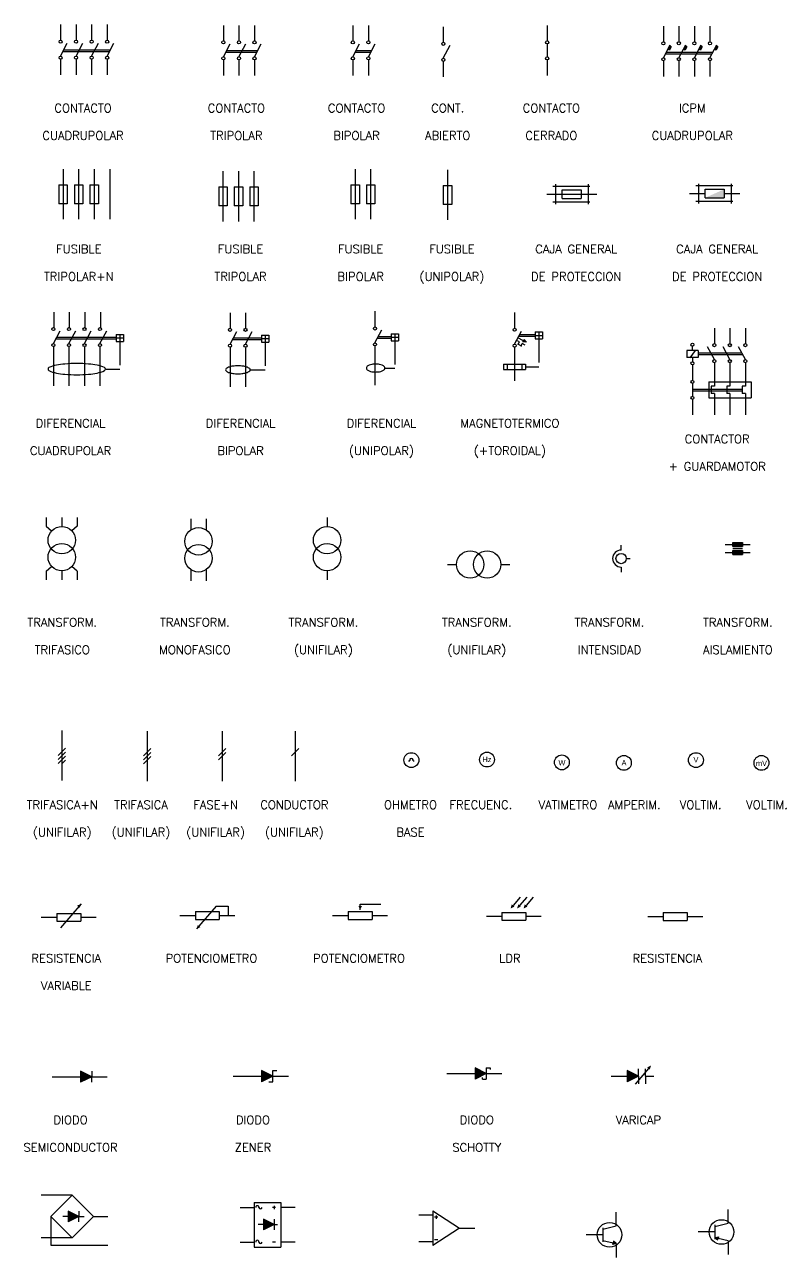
# Model space of a CAD drawing. Header units: millimetres. Extents: x 145 to 60311, y -8355 to 8851.
# Drawn here: x 298.21 to 306.3, y 403.98 to 417.08 of the extents above; entities that cross this region are included whole.
import ezdxf
from ezdxf.enums import TextEntityAlignment as Align

# ---------------------------------------------------------------- set-up
doc = ezdxf.new("R2010")
doc.units = ezdxf.units.MM
doc.linetypes.add('DASHDOT', pattern=[1, 0.5, -0.25, 0, -0.25])
doc.linetypes.add('HIDDEN', pattern=[0.375, 0.25, -0.125])
doc.styles.add('ROMANS', font='romans', dxfattribs={"height": 1.2})

msp = doc.modelspace()

# ---------------------------------------------------------------- linework, layer by layer
for p, q in [((298.588, 417.08), (298.588, 416.915)), ((298.753, 417.08), (298.753, 416.915)), ((298.918, 417.08), (298.918, 416.915)), ((299.083, 417.08), (299.083, 416.915)), ((300.319, 417.072), (300.319, 416.907)), ((300.484, 417.072), (300.484, 416.907)), ((300.649, 417.072), (300.649, 416.907)), ((301.695, 417.072), (301.695, 416.907)), ((301.86, 417.072), (301.86, 416.907)), ((302.656, 417.058), (302.656, 416.893)), ((303.76, 417.072), (303.76, 416.907)), ((304.995, 417.063), (304.995, 416.898)), ((305.16, 417.063), (305.16, 416.898)), ((305.325, 417.063), (305.325, 416.898)), ((305.49, 417.063), (305.49, 416.898)), ((305.079, 416.845), (305.06, 416.81)), ((305.079, 416.845), (305.062, 416.854)), ((305.244, 416.845), (305.225, 416.81)), ((305.244, 416.845), (305.227, 416.854)), ((305.409, 416.845), (305.39, 416.81)), ((305.409, 416.845), (305.392, 416.854)), ((305.574, 416.845), (305.555, 416.81)), ((305.574, 416.845), (305.557, 416.854)), ((298.588, 416.712), (298.588, 416.547)), ((298.753, 416.712), (298.753, 416.547)), ((298.918, 416.712), (298.918, 416.547)), ((299.083, 416.712), (299.083, 416.547)), ((305.06, 416.81), (305.043, 416.819)), ((305.057, 416.817), (305.046, 416.823)), ((305.225, 416.81), (305.208, 416.819)), ((305.222, 416.817), (305.211, 416.823)), ((305.39, 416.81), (305.373, 416.819)), ((305.387, 416.817), (305.376, 416.823)), ((305.555, 416.81), (305.538, 416.819)), ((305.552, 416.817), (305.541, 416.823)), ((300.319, 416.704), (300.319, 416.539)), ((300.484, 416.704), (300.484, 416.539)), ((300.649, 416.704), (300.649, 416.539)), ((301.695, 416.704), (301.695, 416.539)), ((301.86, 416.704), (301.86, 416.539)), ((302.656, 416.69), (302.656, 416.525)), ((303.76, 416.704), (303.76, 416.539)), ((304.995, 416.695), (304.995, 416.53)), ((305.16, 416.695), (305.16, 416.53)), ((305.325, 416.695), (305.325, 416.53)), ((305.49, 416.695), (305.49, 416.53)), ((298.615, 415.543), (298.615, 415.01)), ((298.78, 415.543), (298.78, 415.01)), ((298.945, 415.543), (298.945, 415.01)), ((299.11, 415.543), (299.11, 415.01)), ((301.719, 415.543), (301.719, 415.01)), ((301.884, 415.543), (301.884, 415.01)), ((302.701, 415.536), (302.701, 415.003)), ((300.314, 415.521), (300.314, 414.988)), ((300.479, 415.521), (300.479, 414.988)), ((300.644, 415.521), (300.644, 414.988)), ((303.755, 415.278), (303.92, 415.278)), ((303.92, 415.278), (304.123, 415.278)), ((304.123, 415.278), (304.288, 415.278)), ((305.274, 415.284), (305.439, 415.284)), ((305.642, 415.284), (305.807, 415.284)), ((298.516, 414.024), (298.516, 413.859)), ((298.681, 414.024), (298.681, 413.859)), ((298.846, 414.024), (298.846, 413.859)), ((299.011, 414.024), (299.011, 413.859)), ((300.389, 414.017), (300.389, 413.852)), ((300.554, 414.017), (300.554, 413.852)), ((301.93, 414.032), (301.93, 413.867)), ((303.414, 414.018), (303.414, 413.853)), ((305.537, 413.854), (305.537, 413.689)), ((305.702, 413.854), (305.702, 413.689)), ((305.867, 413.854), (305.867, 413.689)), ((298.512, 413.656), (298.512, 413.239)), ((298.677, 413.656), (298.677, 413.239)), ((298.842, 413.656), (298.842, 413.239)), ((299.007, 413.656), (299.007, 413.239)), ((300.389, 413.649), (300.389, 413.231)), ((300.554, 413.649), (300.554, 413.231)), ((301.93, 413.664), (301.93, 413.246)), ((303.414, 413.65), (303.414, 413.292)), ((305.304, 413.617), (305.304, 413.66)), ((305.304, 413.54), (305.304, 413.496)), ((305.304, 413.463), (305.304, 413.298)), ((305.537, 413.486), (305.537, 413.237)), ((305.702, 413.486), (305.702, 413.237)), ((305.867, 413.486), (305.867, 413.237)), ((305.537, 413.237), (305.504, 413.237)), ((305.504, 413.237), (305.504, 413.157)), ((305.669, 413.237), (305.669, 413.157)), ((305.702, 413.237), (305.669, 413.237)), ((305.867, 413.237), (305.834, 413.237)), ((305.834, 413.237), (305.834, 413.157)), ((305.304, 413.095), (305.304, 412.93)), ((305.537, 413.157), (305.504, 413.157)), ((305.537, 413.157), (305.537, 412.93)), ((305.702, 413.157), (305.669, 413.157)), ((305.702, 413.157), (305.702, 412.93)), ((305.867, 413.157), (305.834, 413.157)), ((305.867, 413.157), (305.867, 412.93)), ((298.436, 411.839), (298.436, 411.749)), ((298.436, 411.749), (298.493, 411.697)), ((298.601, 411.839), (298.601, 411.745)), ((298.766, 411.749), (298.709, 411.697)), ((298.766, 411.839), (298.766, 411.749)), ((299.972, 411.827), (299.972, 411.707)), ((300.137, 411.827), (300.137, 411.707)), ((301.421, 411.839), (301.421, 411.745)), ((304.546, 411.494), (304.546, 411.548)), ((305.652, 411.552), (305.735, 411.552)), ((305.652, 411.469), (305.735, 411.469)), ((305.735, 411.574), (305.836, 411.574)), ((305.735, 411.532), (305.735, 411.574)), ((305.735, 411.532), (305.836, 411.532)), ((305.735, 411.447), (305.735, 411.489)), ((305.735, 411.489), (305.836, 411.489)), ((305.836, 411.574), (305.836, 411.532)), ((305.836, 411.552), (305.919, 411.552)), ((305.836, 411.489), (305.836, 411.447)), ((305.836, 411.469), (305.919, 411.469)), ((302.702, 411.341), (302.796, 411.341)), ((303.268, 411.341), (303.362, 411.341)), ((304.601, 411.404), (304.642, 411.404)), ((305.735, 411.447), (305.836, 411.447)), ((298.436, 411.269), (298.493, 411.321)), ((298.436, 411.269), (298.436, 411.179)), ((298.601, 411.273), (298.601, 411.179)), ((298.766, 411.269), (298.709, 411.321)), ((298.766, 411.269), (298.766, 411.179)), ((299.972, 411.286), (299.972, 411.167)), ((300.137, 411.286), (300.137, 411.167)), ((301.421, 411.273), (301.421, 411.179)), ((304.546, 411.314), (304.546, 411.26)), ((298.603, 409.576), (298.603, 409.043)), ((299.51, 409.57), (299.51, 409.037)), ((300.305, 409.57), (300.305, 409.037)), ((301.082, 409.57), (301.082, 409.037)), ((298.382, 407.59), (298.547, 407.59)), ((298.802, 407.59), (298.967, 407.59)), ((299.857, 407.609), (300.022, 407.609)), ((300.275, 407.609), (300.441, 407.609)), ((301.479, 407.609), (301.644, 407.609)), ((301.899, 407.609), (302.064, 407.609)), ((303.114, 407.601), (303.279, 407.601)), ((303.533, 407.601), (303.698, 407.601)), ((304.829, 407.6), (304.994, 407.6)), ((305.248, 407.6), (305.413, 407.6)), ((300.843, 405.903), (300.724, 405.963)), ((300.724, 405.963), (300.724, 405.843)), ((303.113, 405.93), (302.995, 405.99)), ((302.995, 405.99), (302.995, 405.87)), ((298.5, 405.896), (298.8, 405.896)), ((298.8, 405.956), (298.8, 405.836)), ((298.919, 405.896), (298.8, 405.956)), ((298.919, 405.896), (298.8, 405.836)), ((298.919, 405.896), (299.084, 405.896)), ((300.424, 405.903), (300.724, 405.903)), ((300.843, 405.903), (300.724, 405.843)), ((300.843, 405.903), (301.009, 405.903)), ((302.695, 405.93), (302.995, 405.93)), ((303.113, 405.93), (302.995, 405.87)), ((303.113, 405.93), (303.279, 405.93)), ((304.44, 405.9), (304.611, 405.9)), ((304.729, 405.9), (304.611, 405.96)), ((304.611, 405.96), (304.611, 405.84)), ((304.729, 405.9), (304.611, 405.84)), ((304.804, 405.9), (304.895, 405.9)), ((298.712, 404.637), (298.383, 404.637)), ((298.483, 404.41), (298.483, 404.104)), ((298.668, 404.466), (298.668, 404.352)), ((298.781, 404.409), (298.668, 404.466)), ((298.781, 404.409), (298.668, 404.352)), ((298.938, 404.409), (299.089, 404.409)), ((300.496, 404.506), (300.645, 404.506)), ((301.08, 404.506), (300.93, 404.506)), ((302.395, 404.426), (302.544, 404.426)), ((304.495, 404.309), (304.495, 404.455)), ((305.685, 404.34), (305.685, 404.485)), ((300.858, 404.325), (300.745, 404.382)), ((300.745, 404.382), (300.745, 404.268)), ((300.858, 404.325), (300.745, 404.268)), ((302.829, 404.285), (302.991, 404.285)), ((304.352, 404.275), (304.495, 404.309)), ((304.352, 404.29), (304.352, 404.14)), ((305.543, 404.305), (305.685, 404.34)), ((305.543, 404.32), (305.543, 404.17)), ((298.712, 404.182), (298.383, 404.182)), ((300.496, 404.138), (300.645, 404.138)), ((301.08, 404.138), (300.93, 404.138)), ((302.395, 404.144), (302.544, 404.144)), ((304.352, 404.215), (304.173, 404.215)), ((304.352, 404.155), (304.461, 404.129)), ((304.457, 404.113), (304.461, 404.129)), ((304.465, 404.146), (304.461, 404.129)), ((304.495, 404.121), (304.465, 404.146)), ((305.543, 404.245), (305.364, 404.245)), ((305.543, 404.185), (305.581, 404.194)), ((305.543, 404.185), (305.573, 404.161)), ((305.573, 404.161), (305.577, 404.177)), ((305.581, 404.194), (305.577, 404.177)), ((305.685, 404.151), (305.577, 404.177)), ((305.685, 404.151), (305.685, 404.006)), ((298.483, 404.104), (299.089, 404.104)), ((304.495, 404.121), (304.457, 404.113)), ((304.495, 404.121), (304.495, 403.975))]:
    msp.add_line(p, q)
at = {"color": 5}
for p, q in [((298.588, 416.745), (298.66, 416.882)), ((298.753, 416.745), (298.825, 416.882)), ((298.918, 416.745), (298.99, 416.882)), ((299.083, 416.745), (299.155, 416.882)), ((300.319, 416.737), (300.391, 416.874)), ((300.484, 416.737), (300.556, 416.874)), ((300.649, 416.737), (300.721, 416.874)), ((301.695, 416.737), (301.767, 416.874)), ((301.86, 416.737), (301.932, 416.874)), ((302.656, 416.723), (302.728, 416.86)), ((303.76, 416.874), (303.76, 416.737)), ((304.995, 416.728), (305.068, 416.865)), ((305.16, 416.728), (305.233, 416.865)), ((305.325, 416.728), (305.398, 416.865)), ((305.49, 416.728), (305.563, 416.865)), ((298.512, 413.689), (298.585, 413.826)), ((298.677, 413.689), (298.75, 413.826)), ((298.842, 413.689), (298.915, 413.826)), ((299.007, 413.689), (299.08, 413.826)), ((301.93, 413.697), (302.003, 413.834)), ((300.389, 413.682), (300.461, 413.819)), ((300.554, 413.682), (300.626, 413.819)), ((303.414, 413.683), (303.486, 413.82)), ((305.537, 413.519), (305.465, 413.656)), ((305.702, 413.519), (305.63, 413.656)), ((305.867, 413.519), (305.795, 413.656)), ((305.304, 413.265), (305.304, 413.128)), ((305.735, 411.51), (305.836, 411.51)), ((298.547, 407.632), (298.547, 407.548)), ((298.547, 407.632), (298.802, 407.632)), ((298.547, 407.548), (298.802, 407.548)), ((298.802, 407.632), (298.802, 407.548)), ((300.022, 407.651), (300.022, 407.567)), ((300.022, 407.651), (300.275, 407.651)), ((300.022, 407.567), (300.275, 407.567)), ((300.275, 407.651), (300.275, 407.567)), ((301.644, 407.651), (301.644, 407.567)), ((301.644, 407.651), (301.899, 407.651)), ((301.644, 407.567), (301.899, 407.567)), ((301.899, 407.651), (301.899, 407.567)), ((303.279, 407.643), (303.279, 407.559)), ((303.279, 407.643), (303.533, 407.643)), ((303.279, 407.559), (303.533, 407.559)), ((303.533, 407.643), (303.533, 407.559)), ((304.994, 407.642), (304.994, 407.558)), ((304.994, 407.642), (305.248, 407.642)), ((304.994, 407.558), (305.248, 407.558)), ((305.248, 407.642), (305.248, 407.558)), ((300.645, 404.559), (300.93, 404.559)), ((300.645, 404.559), (300.645, 404.085)), ((300.93, 404.559), (300.93, 404.085)), ((302.544, 404.469), (302.829, 404.285)), ((302.544, 404.469), (302.544, 404.101)), ((302.829, 404.285), (302.544, 404.101)), ((300.645, 404.085), (300.93, 404.085))]:
    msp.add_line(p, q, dxfattribs=at)
at = {"color": 1}
for p, q in [((298.614, 416.795), (299.109, 416.795)), ((298.624, 416.813), (299.119, 416.813)), ((300.345, 416.788), (300.675, 416.788)), ((300.355, 416.806), (300.685, 416.806)), ((301.722, 416.788), (301.887, 416.788)), ((301.731, 416.806), (301.896, 416.806)), ((305.017, 416.769), (305.512, 416.769)), ((305.026, 416.787), (305.521, 416.787)), ((298.57, 415.378), (298.57, 415.175)), ((298.57, 415.378), (298.66, 415.378)), ((298.66, 415.378), (298.66, 415.175)), ((298.735, 415.378), (298.825, 415.378)), ((298.735, 415.378), (298.735, 415.175)), ((298.825, 415.378), (298.825, 415.175)), ((298.9, 415.378), (298.99, 415.378)), ((298.9, 415.378), (298.9, 415.175)), ((298.99, 415.378), (298.99, 415.175)), ((300.269, 415.356), (300.359, 415.356)), ((300.269, 415.356), (300.269, 415.153)), ((300.359, 415.356), (300.359, 415.153)), ((300.434, 415.356), (300.434, 415.153)), ((300.434, 415.356), (300.524, 415.356)), ((300.524, 415.356), (300.524, 415.153)), ((300.599, 415.356), (300.599, 415.153)), ((300.599, 415.356), (300.689, 415.356)), ((300.689, 415.356), (300.689, 415.153)), ((301.674, 415.378), (301.764, 415.378)), ((301.674, 415.378), (301.674, 415.175)), ((301.764, 415.378), (301.764, 415.175)), ((301.839, 415.378), (301.929, 415.378)), ((301.839, 415.378), (301.839, 415.175)), ((301.929, 415.378), (301.929, 415.175)), ((302.656, 415.371), (302.656, 415.168)), ((302.656, 415.371), (302.746, 415.371)), ((302.746, 415.371), (302.746, 415.168)), ((303.92, 415.233), (303.92, 415.323)), ((303.92, 415.323), (304.123, 415.323)), ((304.123, 415.323), (304.123, 415.233)), ((305.439, 415.329), (305.642, 415.329)), ((305.439, 415.239), (305.439, 415.329)), ((305.642, 415.329), (305.642, 415.239)), ((298.66, 415.175), (298.57, 415.175)), ((298.825, 415.175), (298.735, 415.175)), ((298.99, 415.175), (298.9, 415.175)), ((300.359, 415.153), (300.269, 415.153)), ((300.524, 415.153), (300.434, 415.153)), ((300.689, 415.153), (300.599, 415.153)), ((301.764, 415.175), (301.674, 415.175)), ((301.929, 415.175), (301.839, 415.175)), ((302.746, 415.168), (302.656, 415.168)), ((303.92, 415.233), (304.123, 415.233)), ((305.439, 415.239), (305.642, 415.239)), ((298.539, 413.74), (299.179, 413.74)), ((298.548, 413.758), (299.179, 413.758)), ((299.179, 413.787), (299.179, 413.71)), ((299.179, 413.787), (299.256, 413.787)), ((299.179, 413.749), (299.256, 413.749)), ((299.179, 413.71), (299.256, 413.71)), ((299.217, 413.787), (299.217, 413.71)), ((299.256, 413.787), (299.256, 413.71)), ((300.415, 413.733), (300.725, 413.733)), ((300.425, 413.751), (300.725, 413.751)), ((300.725, 413.78), (300.802, 413.78)), ((300.725, 413.78), (300.725, 413.703)), ((300.725, 413.742), (300.802, 413.742)), ((300.725, 413.703), (300.802, 413.703)), ((300.764, 413.78), (300.764, 413.703)), ((300.802, 413.78), (300.802, 413.703)), ((301.957, 413.747), (302.102, 413.747)), ((301.967, 413.765), (302.102, 413.765)), ((302.102, 413.794), (302.179, 413.794)), ((302.102, 413.794), (302.102, 413.718)), ((302.102, 413.756), (302.179, 413.756)), ((302.102, 413.718), (302.179, 413.718)), ((302.14, 413.794), (302.14, 413.718)), ((302.179, 413.794), (302.179, 413.718)), ((303.465, 413.706), (303.434, 413.722)), ((303.509, 413.719), (303.45, 413.751)), ((303.452, 413.682), (303.465, 413.706)), ((303.458, 413.767), (303.633, 413.767)), ((303.468, 413.785), (303.633, 413.785)), ((303.502, 413.706), (303.509, 413.719)), ((303.541, 413.703), (303.502, 413.706)), ((303.516, 413.733), (303.509, 413.719)), ((303.541, 413.703), (303.516, 413.733)), ((303.633, 413.814), (303.633, 413.738)), ((303.633, 413.814), (303.709, 413.814)), ((303.633, 413.776), (303.709, 413.776)), ((303.633, 413.738), (303.709, 413.738)), ((303.671, 413.814), (303.671, 413.738)), ((303.709, 413.814), (303.709, 413.738)), ((303.452, 413.682), (303.482, 413.666)), ((303.482, 413.666), (303.495, 413.689)), ((303.525, 413.673), (303.495, 413.689)), ((305.243, 413.617), (305.243, 413.54)), ((305.366, 413.617), (305.243, 413.617)), ((305.334, 413.617), (305.278, 413.539)), ((305.366, 413.617), (305.366, 413.54)), ((305.831, 413.587), (305.366, 413.587)), ((305.841, 413.569), (305.366, 413.569)), ((303.297, 413.472), (303.53, 413.472)), ((303.297, 413.472), (303.297, 413.412)), ((303.336, 413.472), (303.336, 413.412)), ((303.491, 413.472), (303.491, 413.412)), ((303.53, 413.472), (303.53, 413.412)), ((305.366, 413.54), (305.243, 413.54)), ((303.297, 413.412), (303.53, 413.412)), ((305.304, 413.206), (305.834, 413.206)), ((305.304, 413.188), (305.834, 413.188)), ((305.477, 413.282), (305.927, 413.282)), ((305.477, 413.282), (305.477, 413.112)), ((305.927, 413.282), (305.927, 413.112)), ((305.477, 413.112), (305.927, 413.112)), ((298.642, 409.39), (298.564, 409.312)), ((299.549, 409.384), (299.471, 409.306)), ((300.344, 409.384), (300.266, 409.306)), ((301.121, 409.384), (301.043, 409.306)), ((298.642, 409.347), (298.564, 409.269)), ((298.642, 409.305), (298.564, 409.227)), ((298.642, 409.262), (298.603, 409.223)), ((299.549, 409.341), (299.471, 409.263)), ((299.549, 409.299), (299.471, 409.221)), ((300.344, 409.341), (300.266, 409.263)), ((302.287, 409.254), (302.3, 409.254)), ((302.335, 409.254), (302.348, 409.254)), ((303.474, 407.804), (303.398, 407.716)), ((303.543, 407.804), (303.467, 407.716)), ((303.612, 407.804), (303.536, 407.716)), ((298.806, 407.734), (298.586, 407.478)), ((300.241, 407.707), (300.033, 407.466)), ((300.241, 407.707), (300.37, 407.707)), ((300.37, 407.707), (300.37, 407.609)), ((301.772, 407.731), (301.993, 407.731)), ((301.772, 407.669), (301.772, 407.731)), ((300.843, 405.843), (300.843, 405.963)), ((300.843, 405.963), (300.885, 405.963)), ((303.113, 405.99), (303.155, 405.99)), ((303.113, 405.99), (303.113, 405.87)), ((303.155, 405.99), (303.155, 405.972)), ((304.837, 405.983), (304.694, 405.817)), ((304.729, 405.9), (304.729, 405.979)), ((304.804, 405.9), (304.804, 405.979)), ((298.919, 405.956), (298.918, 405.836)), ((300.801, 405.843), (300.843, 405.843)), ((303.071, 405.87), (303.071, 405.888)), ((303.071, 405.87), (303.113, 405.87)), ((304.729, 405.9), (304.729, 405.821)), ((304.804, 405.9), (304.804, 405.821)), ((300.857, 404.523), (300.857, 404.489)), ((298.668, 404.409), (298.613, 404.409)), ((298.782, 404.466), (298.78, 404.352)), ((298.781, 404.409), (298.838, 404.409)), ((300.874, 404.506), (300.84, 404.506)), ((302.598, 404.403), (302.564, 404.403)), ((302.581, 404.42), (302.581, 404.385)), ((300.745, 404.325), (300.69, 404.325)), ((300.859, 404.382), (300.857, 404.268)), ((300.858, 404.325), (300.895, 404.325)), ((300.874, 404.138), (300.84, 404.138)), ((302.598, 404.162), (302.564, 404.162))]:
    msp.add_line(p, q, dxfattribs=at)
at = {"color": 1, "linetype": 'DASHDOT'}
for p, q in [((303.821, 415.362), (304.215, 415.362)), ((303.849, 415.383), (303.849, 415.172)), ((304.195, 415.383), (304.195, 415.172)), ((305.34, 415.368), (305.734, 415.368)), ((305.368, 415.389), (305.368, 415.178)), ((305.716, 415.389), (305.716, 415.178)), ((303.821, 415.197), (304.215, 415.197)), ((305.34, 415.202), (305.734, 415.202))]:
    msp.add_line(p, q, dxfattribs=at)
at = {"color": 1, "linetype": 'HIDDEN'}
for p, q in [((299.217, 413.71), (299.217, 413.418)), ((300.764, 413.703), (300.764, 413.41)), ((302.14, 413.718), (302.14, 413.429)), ((303.671, 413.738), (303.671, 413.442)), ((303.53, 413.442), (303.671, 413.442)), ((299.066, 413.418), (299.217, 413.418)), ((300.605, 413.41), (300.764, 413.41)), ((302.035, 413.429), (302.14, 413.429))]:
    msp.add_line(p, q, dxfattribs=at)
at = {"color": 1}
for points in [[(299.066, 413.418, 0.290779), (299.055, 413.434, 0.06179), (298.976, 413.46, 0.027927), (298.886, 413.472, 0.020095), (298.76, 413.477, 0.020095), (298.634, 413.472, 0.027927), (298.544, 413.46, 0.06179), (298.465, 413.434, 0.290779), (298.455, 413.418, 0.290779), (298.465, 413.402, 0.06179), (298.544, 413.376, 0.027927), (298.634, 413.363, 0.020095), (298.76, 413.358, 0.020095), (298.886, 413.363, 0.027927), (298.976, 413.376, 0.06179), (299.055, 413.402, 0.290779)], [(300.605, 413.41, 0.231279), (300.598, 413.423, 0.087629), (300.566, 413.44, 0.044833), (300.527, 413.449, 0.03322), (300.473, 413.453, 0.03322), (300.419, 413.449, 0.044833), (300.38, 413.44, 0.087629), (300.348, 413.423, 0.231279), (300.342, 413.41, 0.231279), (300.348, 413.398, 0.087629), (300.38, 413.38, 0.044833), (300.419, 413.372, 0.03322), (300.473, 413.368, 0.03322), (300.527, 413.372, 0.044833), (300.566, 413.38, 0.087629), (300.598, 413.398, 0.231279)], [(302.035, 413.429, 0.194489), (302.03, 413.443, 0.099714), (302.006, 413.459, 0.057363), (301.977, 413.468, 0.043951), (301.937, 413.472, 0.043951), (301.896, 413.468, 0.057363), (301.867, 413.459, 0.099714), (301.843, 413.443, 0.194489), (301.838, 413.429, 0.194489), (301.843, 413.415, 0.099714), (301.867, 413.399, 0.057363), (301.896, 413.39, 0.043951), (301.937, 413.387, 0.043951), (301.977, 413.39, 0.057363), (302.006, 413.399, 0.099714), (302.03, 413.415, 0.194489)]]:
    msp.add_lwpolyline(points, format="xyb", close=True, dxfattribs=at)
at = {"color": 5}
msp.add_lwpolyline([(298.938, 404.409), (298.712, 404.637), (298.483, 404.41), (298.71, 404.182)], close=True, dxfattribs=at)
at = {"color": 1}
for centre, radius in [((298.588, 416.898), 0.0165), ((298.753, 416.898), 0.0165), ((298.918, 416.898), 0.0165), ((299.083, 416.898), 0.0165), ((300.319, 416.891), 0.0165), ((300.484, 416.891), 0.0165), ((300.649, 416.891), 0.0165), ((301.695, 416.891), 0.0165), ((301.86, 416.891), 0.0165), ((302.656, 416.876), 0.0165), ((303.76, 416.891), 0.0165), ((304.995, 416.881), 0.0165), ((305.16, 416.881), 0.0165), ((305.325, 416.881), 0.0165), ((305.49, 416.881), 0.0165), ((298.588, 416.728), 0.0165), ((298.753, 416.728), 0.0165), ((298.918, 416.728), 0.0165), ((299.083, 416.728), 0.0165), ((300.319, 416.721), 0.0165), ((300.484, 416.721), 0.0165), ((300.649, 416.721), 0.0165), ((301.695, 416.721), 0.0165), ((301.86, 416.721), 0.0165), ((302.656, 416.706), 0.0165), ((303.76, 416.721), 0.0165), ((304.995, 416.712), 0.0165), ((305.16, 416.712), 0.0165), ((305.325, 416.712), 0.0165), ((305.49, 416.712), 0.0165), ((298.512, 413.843), 0.0165), ((298.677, 413.843), 0.0165), ((298.842, 413.843), 0.0165), ((299.007, 413.843), 0.0165), ((300.389, 413.835), 0.0165), ((300.554, 413.835), 0.0165), ((301.93, 413.85), 0.0165), ((303.414, 413.836), 0.0165), ((301.93, 413.68), 0.0165), ((298.512, 413.673), 0.0165), ((298.677, 413.673), 0.0165), ((298.842, 413.673), 0.0165), ((299.007, 413.673), 0.0165), ((300.389, 413.666), 0.0165), ((300.554, 413.666), 0.0165), ((303.414, 413.666), 0.0165), ((305.304, 413.677), 0.0165), ((305.537, 413.672), 0.0165), ((305.702, 413.672), 0.0165), ((305.867, 413.672), 0.0165), ((305.304, 413.48), 0.0165), ((305.537, 413.502), 0.0165), ((305.702, 413.502), 0.0165), ((305.867, 413.502), 0.0165), ((305.304, 413.282), 0.0165), ((305.304, 413.112), 0.0165), ((302.317, 409.261), 0.0789), ((303.12, 409.267), 0.0789), ((303.916, 409.237), 0.0789), ((304.575, 409.232), 0.0789), ((305.341, 409.261), 0.0789), ((306.038, 409.232), 0.0789), ((304.423, 404.215), 0.131), ((305.613, 404.245), 0.131)]:
    msp.add_circle(centre, radius, dxfattribs=at)
at = {"color": 5}
for centre, radius in [((298.601, 411.599), 0.146), ((300.054, 411.587), 0.146), ((301.421, 411.599), 0.146), ((298.601, 411.419), 0.146), ((300.054, 411.407), 0.146), ((301.421, 411.419), 0.146), ((302.942, 411.341), 0.146), ((303.122, 411.341), 0.146), ((304.546, 411.404), 0.0549)]:
    msp.add_circle(centre, radius, dxfattribs=at)
msp.add_arc((304.546, 411.404), 0.0901, 90, 270)
at = {"color": 1}
for centre, radius, start, end in [((302.317, 409.261), 0.0191, 336.8263, 203.1737), ((300.679, 404.507), 0.0172, 354.8628, 185.1372), ((300.713, 404.507), 0.0172, 185.1372, 354.8628), ((300.679, 404.14), 0.0172, 354.8628, 185.1372), ((300.713, 404.14), 0.0172, 185.1372, 354.8628)]:
    msp.add_arc(centre, radius, start, end, dxfattribs=at)
for p in [(303.452, 413.682), (303.452, 413.682), (303.482, 413.666), (303.482, 413.666)]:
    msp.add_point(p, dxfattribs=at)
for points in [[(305.062, 416.854), (305.079, 416.845), (305.043, 416.819), (305.06, 416.81)], [(305.227, 416.854), (305.244, 416.845), (305.208, 416.819), (305.225, 416.81)], [(305.392, 416.854), (305.409, 416.845), (305.373, 416.819), (305.39, 416.81)], [(305.557, 416.854), (305.574, 416.845), (305.538, 416.819), (305.555, 416.81)], [(305.642, 415.329), (305.642, 415.239), (305.439, 415.239)], [(305.735, 411.574), (305.836, 411.574), (305.735, 411.532), (305.836, 411.532)], [(305.735, 411.489), (305.836, 411.489), (305.735, 411.447), (305.836, 411.447)], [(300.724, 405.963), (300.843, 405.903), (300.724, 405.843)], [(302.995, 405.99), (303.113, 405.93), (302.995, 405.87)], [(298.8, 405.956), (298.919, 405.896), (298.8, 405.836)], [(304.611, 405.96), (304.729, 405.9), (304.611, 405.84)], [(298.668, 404.466), (298.781, 404.409), (298.668, 404.352)], [(300.745, 404.382), (300.858, 404.325), (300.745, 404.268)], [(304.465, 404.146), (304.495, 404.121), (304.457, 404.113)], [(305.573, 404.161), (305.543, 404.185), (305.581, 404.194)]]:
    msp.add_solid(points)
for points in [[(303.516, 413.733), (303.541, 413.703), (303.502, 413.706), (303.541, 413.703)], [(298.792, 407.69), (298.764, 407.714), (298.806, 407.734)], [(301.754, 407.711), (301.791, 407.71), (301.772, 407.669)], [(303.384, 407.728), (303.412, 407.704), (303.371, 407.684)], [(303.453, 407.728), (303.481, 407.704), (303.44, 407.684)], [(303.522, 407.728), (303.55, 407.704), (303.509, 407.684)], [(300.047, 407.509), (300.074, 407.485), (300.033, 407.466)], [(304.851, 405.971), (304.823, 405.995), (304.864, 406.014)]]:
    msp.add_solid(points, dxfattribs=at)

# ---------------------------------------------------------------- texts
at = {"style": 'ROMANS'}
for s, p in [('CONTACTO', (298.827, 416.147)), ('CONTACTO', (300.457, 416.147)), ('CONTACTO', (301.734, 416.147)), ('CONT.', (302.703, 416.147)), ('CONTACTO', (303.805, 416.147)), ('ICPM', (305.303, 416.147)), ('CUADRUPOLAR', (298.827, 415.856)), ('TRIPOLAR', (300.457, 415.856)), ('BIPOLAR', (301.734, 415.856)), ('ABIERTO', (302.703, 415.856)), ('CERRADO', (303.805, 415.856)), ('CUADRUPOLAR', (305.303, 415.856)), ('FUSIBLE', (298.782, 414.649)), ('FUSIBLE', (300.501, 414.649)), ('FUSIBLE', (301.778, 414.649)), ('FUSIBLE', (302.748, 414.649)), ('CAJA GENERAL', (304.069, 414.649)), ('CAJA GENERAL', (305.567, 414.649)), ('TRIPOLAR+N', (298.782, 414.357)), ('TRIPOLAR', (300.501, 414.357)), ('BIPOLAR', (301.778, 414.357)), ('(UNIPOLAR)', (302.748, 414.357)), ('DE PROTECCION', (304.069, 414.357)), ('DE PROTECCION', (305.567, 414.357)), ('DIFERENCIAL', (298.694, 412.797)), ('DIFERENCIAL', (300.501, 412.797)), ('DIFERENCIAL', (301.999, 412.797)), ('MAGNETOTERMICO', (303.364, 412.797)), ('CONTACTOR', (305.567, 412.63)), ('CUADRUPOLAR', (298.694, 412.506)), ('BIPOLAR', (300.501, 412.506)), ('(UNIPOLAR)', (301.999, 412.506)), ('(+TOROIDAL)', (303.364, 412.506)), ('+ GUARDAMOTOR', (305.567, 412.339)), ('TRANSFORM.', (298.606, 410.681)), ('TRANSFORM.', (300.016, 410.681)), ('TRANSFORM.', (301.382, 410.681)), ('TRANSFORM.', (303.012, 410.681)), ('TRANSFORM.', (304.422, 410.681)), ('TRANSFORM.', (305.787, 410.681)), ('TRIFASICO', (298.606, 410.389)), ('MONOFASICO', (300.016, 410.389)), ('(UNIFILAR)', (301.382, 410.389)), ('(UNIFILAR)', (303.012, 410.389)), ('INTENSIDAD', (304.422, 410.389)), ('AISLAMIENTO', (305.787, 410.389)), ('TRIFASICA+N', (298.606, 408.741)), ('TRIFASICA', (299.443, 408.741)), ('FASE+N', (300.236, 408.741)), ('CONDUCTOR', (301.073, 408.741)), ('OHMETRO', (302.307, 408.741)), ('FRECUENC.', (303.056, 408.741)), ('VATIMETRO', (303.981, 408.741)), ('AMPERIM.', (304.686, 408.741)), ('VOLTIM.', (305.391, 408.741)), ('VOLTIM.', (306.096, 408.741)), ('(UNIFILAR)', (298.606, 408.45)), ('(UNIFILAR)', (299.443, 408.45)), ('(UNIFILAR)', (300.236, 408.45)), ('(UNIFILAR)', (301.073, 408.45)), ('BASE', (302.307, 408.45)), ('RESISTENCIA', (298.649, 407.11)), ('POTENCIOMETRO', (300.192, 407.11)), ('POTENCIOMETRO', (301.76, 407.11)), ('LDR', (303.364, 407.11)), ('RESISTENCIA', (305.038, 407.11)), ('VARIABLE', (298.649, 406.819)), ('DIODO', (298.694, 405.391)), ('DIODO', (300.633, 405.391)), ('DIODO', (303.012, 405.391)), ('VARICAP', (304.73, 405.391)), ('SEMICONDUCTOR', (298.694, 405.099)), ('ZENER', (300.633, 405.099)), ('SCHOTTY', (303.012, 405.099))]:
    msp.add_text(s, height=0.09, dxfattribs=at).set_placement(p, align=Align.CENTER)
at = {"color": 1}
for s, p in [('Hz', (303.12, 409.24)), ('W', (303.917, 409.205)), ('A', (304.577, 409.205)), ('V', (305.341, 409.236)), ('mV', (306.038, 409.199))]:
    msp.add_text(s, height=0.0567, dxfattribs=at).set_placement(p, align=Align.CENTER)

doc.saveas('drawing.dxf')
